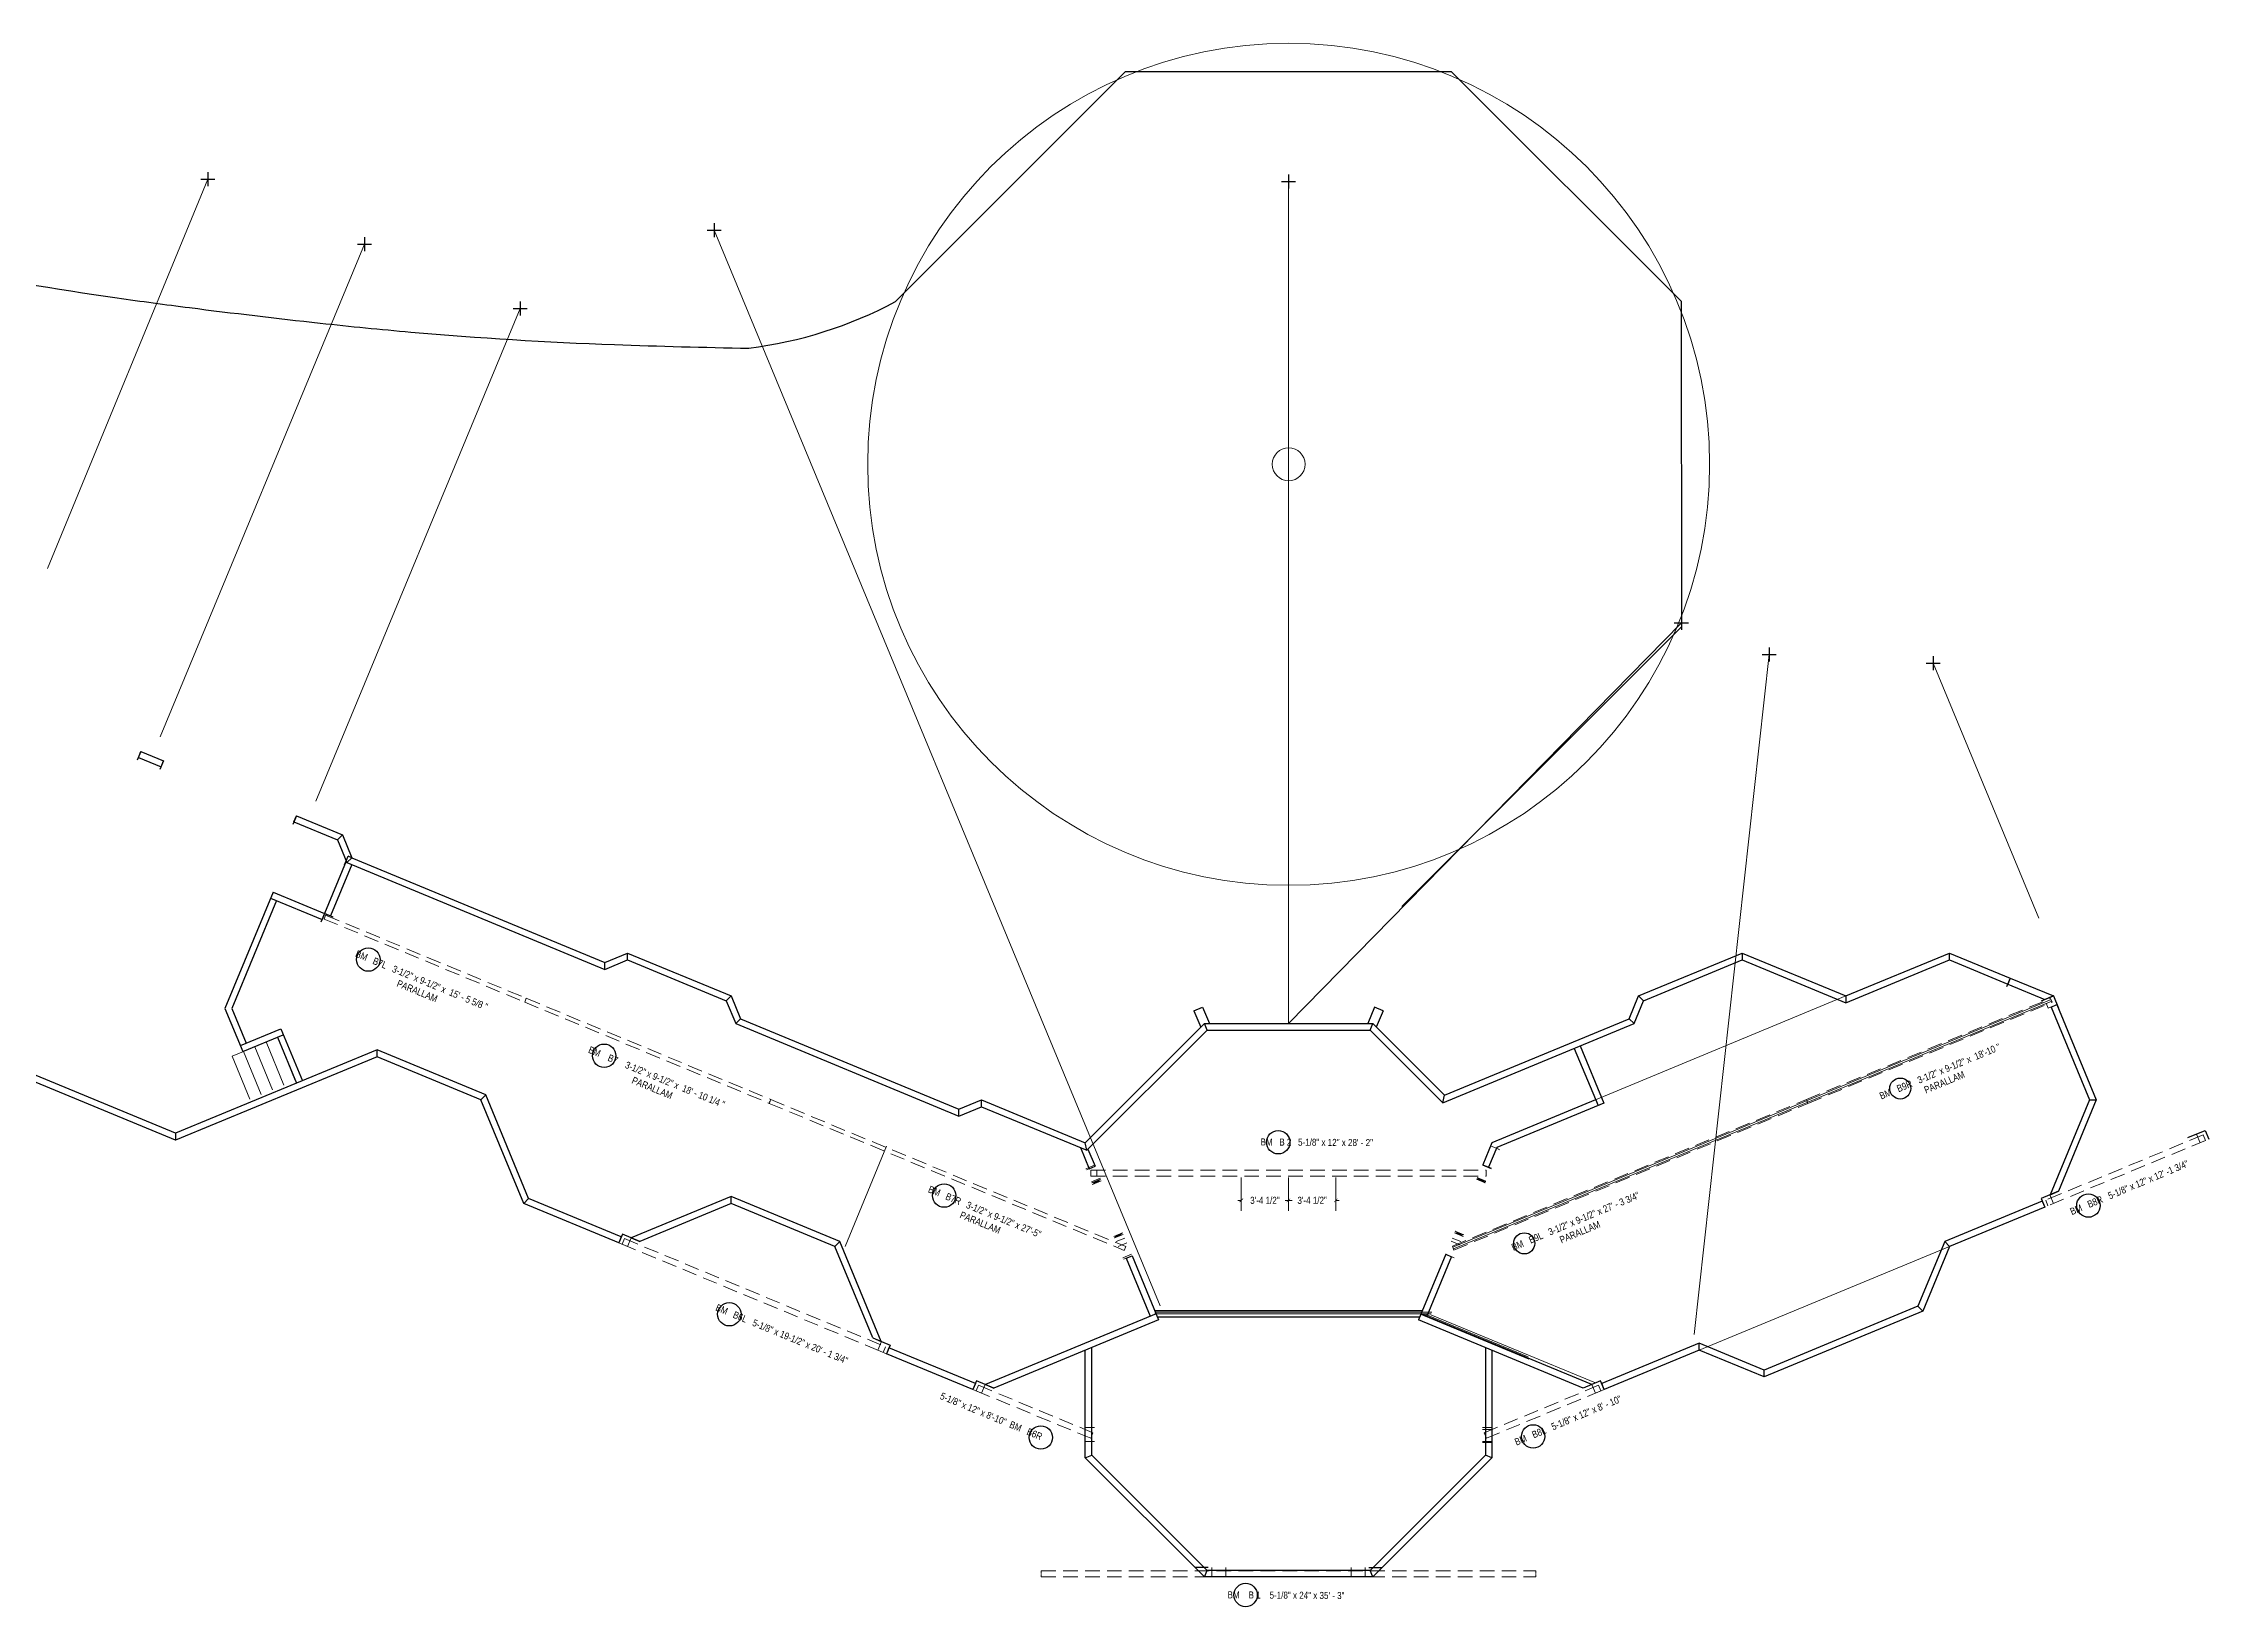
# Model space of a CAD drawing. Header units: inches. Extents: x 22412 to 25615, y 13281 to 15546.
# Drawn here: x 23763 to 25615, y 13281 to 14618 of the extents above; entities that cross this region are included whole.
import ezdxf

# ---------------------------------------------------------------- set-up
doc = ezdxf.new("R2010")
doc.units = ezdxf.units.IN
doc.header["$MEASUREMENT"] = 0
doc.linetypes.add('CENTER', pattern=[2, 1.25, -0.25, 0.25, -0.25])
doc.linetypes.add('HIDDEN', pattern=[0.375, 0.25, -0.125])
for name, color, linetype, lineweight in [('ARCHENT RD', 3, 'CENTER', 20), ('BEAM SEAT', 7, 'Continuous', 20), ('BEAMS TEXT', 3, 'Continuous', 20), ('FLOOR BEAMS', 3, 'HIDDEN', 20), ('FLOOR JOISTS', 3, 'Continuous', 9), ('FLOOR JOISTS PT', 44, 'Continuous', 30), ('FOUNDATION', 7, 'Continuous', 30), ('Object', 4, 'Continuous', 30), ('STEEL', 5, 'Continuous', 9)]:
    doc.layers.add(name, color=color, linetype=linetype, lineweight=lineweight)
doc.layers.add('DIMENSIONS', color=3, linetype='Continuous')
doc.styles.add('ARCHENTLTD', font='technical.ttf', dxfattribs={"height": 6})
doc.dimstyles.new('ARCHENTLTD', dxfattribs={"dimscale": 0.05, "dimtxt": 6, "dimasz": 3, "dimexe": 9, "dimexo": 1, "dimgap": 2.5, "dimtad": 0, "dimdec": 1, "dimzin": 1, "dimdsep": 46, "dimlunit": 4, "dimtxsty": 'ARCHENTLTD', "dimblk": 'ARCHTICK', "dimcen": 6, "dimclrd": 256, "dimclre": 256, "dimclrt": 256, "dimazin": 0, "dimtol": 1, "dimtfac": 1, "dimtdec": 1, "dimtofl": 0, "dimtmove": 1, "dimatfit": 3, "dimldrblk": 'ARCHTICK', "dimfxl": 1, "dimfrac": 2, "dimtolj": 1, "dimtzin": 0, "dimlwd": 9, "dimlwe": 9, "dimarcsym": 0})

# ---------------------------------------------------------------- blocks, each defined once
blk = doc.blocks.new('_ArchTick')
at = {"color": 0, "linetype": 'ByBlock', "const_width": 0.15}
blk.add_lwpolyline([(-0.5, -0.5), (0.5, 0.5)], dxfattribs=at)
blk = doc.blocks.new('*D20')
at = {"layer": 'DIMENSIONS', "lineweight": 9}
for p, q in [((24827.7, 13648.1), (24827.7, 13619.5)), ((24868.1, 13648.1), (24868.1, 13619.5)), ((24827.7, 13628.5), (24824.7, 13628.5)), ((24868.1, 13628.5), (24871.1, 13628.5))]:
    blk.add_line(p, q, dxfattribs=at)
at = {"layer": 'DIMENSIONS', "lineweight": 9, "xscale": 3, "yscale": 3, "zscale": 3}
blk.add_blockref('_ArchTick', (24827.7, 13628.5), dxfattribs=at)
at = {"layer": 'DIMENSIONS', "lineweight": 9, "xscale": 3, "yscale": 3, "zscale": 3, "rotation": 180}
blk.add_blockref('_ArchTick', (24868.1, 13628.5), dxfattribs=at)
at = {"layer": 'DIMENSIONS', "lineweight": 9, "insert": (24847.9, 13628.5), "char_height": 6, "attachment_point": 5, "style": 'ARCHENTLTD'}
blk.add_mtext('\\A1;3\'-4 1/2"', dxfattribs=at)
blk = doc.blocks.new('*D21')
at = {"layer": 'DIMENSIONS', "lineweight": 9}
for p, q in [((24787.3, 13648.1), (24787.3, 13619.5)), ((24827.7, 13648.1), (24827.7, 13619.5)), ((24787.3, 13628.5), (24784.3, 13628.5)), ((24827.7, 13628.5), (24830.7, 13628.5))]:
    blk.add_line(p, q, dxfattribs=at)
at = {"layer": 'DIMENSIONS', "lineweight": 9, "xscale": 3, "yscale": 3, "zscale": 3}
blk.add_blockref('_ArchTick', (24787.3, 13628.5), dxfattribs=at)
at = {"layer": 'DIMENSIONS', "lineweight": 9, "xscale": 3, "yscale": 3, "zscale": 3, "rotation": 180}
blk.add_blockref('_ArchTick', (24827.7, 13628.5), dxfattribs=at)
at = {"layer": 'DIMENSIONS', "lineweight": 9, "insert": (24807.5, 13628.5), "char_height": 6, "attachment_point": 5, "style": 'ARCHENTLTD'}
blk.add_mtext('\\A1;3\'-4 1/2"', dxfattribs=at)
blk = doc.blocks.new('F-LGPIN')
at = {"linetype": 'Continuous'}
blk.add_circle((0, 0), 0.0391, dxfattribs=at)

msp = doc.modelspace()

# ---------------------------------------------------------------- linework, layer by layer
at = {"layer": 'ARCHENT RD', "color": 7, "linetype": 'Continuous', "lineweight": 30, "ltscale": 7.5}
for p, q in [((24491.62, 14397.06), (24688.41, 14593.92)), ((24688.41, 14593.92), (24966.77, 14593.96)), ((24966.77, 14593.96), (25163.63, 14397.17)), ((25163.58, 14397.17), (25163.62, 14118.83)), ((25163.62, 14118.83), (24924.68, 13879.82))]:
    msp.add_line(p, q, dxfattribs=at)
at = {"layer": 'BEAM SEAT', "lineweight": 30}
for p, q in [((24003.31, 13873.85), (24000.25, 13866.46)), ((24010.7, 13870.78), (24003.31, 13873.85)), ((25444.8, 13818.57), (25441.74, 13811.18)), ((25481.75, 13803.27), (25471.3, 13798.94)), ((25481.75, 13803.27), (25486.08, 13792.81)), ((25596.73, 13682.17), (25611.51, 13688.29)), ((25611.51, 13688.29), (25614.57, 13680.9)), ((25486.08, 13636.33), (25471.3, 13630.21)), ((25471.3, 13630.21), (25474.36, 13622.82)), ((24258.07, 13599.6), (24255.01, 13592.21)), ((24272.85, 13593.47), (24258.07, 13599.6)), ((24472.19, 13510.9), (24486.97, 13504.78)), ((24486.97, 13504.78), (24483.91, 13497.39)), ((24560.88, 13474.17), (24557.82, 13466.78)), ((24575.67, 13468.04), (24560.88, 13474.17)), ((25094.57, 13474.17), (25079.79, 13468.04)), ((25097.64, 13466.78), (25094.57, 13474.17)), ((24759.04, 13314.58), (24747.73, 13314.58)), ((24896.42, 13314.58), (24907.73, 13314.58))]:
    msp.add_line(p, q, dxfattribs=at)
at = {"layer": 'BEAM SEAT', "lineweight": 9}
for p, q in [((24003.31, 13873.85), (24010.7, 13870.78)), ((25477.42, 13792.81), (25475.63, 13797.14)), ((25484.81, 13795.88), (25477.42, 13792.81)), ((25607.18, 13677.84), (25604.12, 13685.23)), ((24654.5, 13655.49), (24661.89, 13658.55)), ((24659.1, 13644.4), (24666.49, 13647.46)), ((24988.97, 13647.46), (24996.36, 13644.4)), ((24993.56, 13658.55), (25000.95, 13655.49)), ((25481.75, 13625.88), (25478.69, 13633.27)), ((24255.01, 13592.21), (24262.4, 13589.14)), ((24262.4, 13589.14), (24265.46, 13596.54)), ((24967.78, 13596.3), (24975.17, 13593.24)), ((24969.43, 13579.38), (24962.04, 13582.44)), ((24476.52, 13500.45), (24479.58, 13507.84)), ((24483.91, 13497.39), (24476.52, 13500.45)), ((24557.82, 13466.78), (24565.21, 13463.71)), ((24565.21, 13463.71), (24568.27, 13471.11)), ((25090.25, 13463.71), (25087.18, 13471.11)), ((25090.25, 13463.71), (25097.64, 13466.78)), ((25097.64, 13466.78), (25094.57, 13474.17)), ((24653.91, 13434.16), (24661.91, 13434.16)), ((24993.55, 13434.16), (25001.55, 13434.16)), ((24653.91, 13422.16), (24661.91, 13422.16)), ((24993.55, 13422.16), (25001.55, 13422.16)), ((24762.22, 13306.58), (24762.22, 13314.58)), ((24774.22, 13306.58), (24774.22, 13314.58)), ((24881.23, 13306.58), (24881.23, 13314.58)), ((24893.23, 13306.58), (24893.23, 13314.58))]:
    msp.add_line(p, q, dxfattribs=at)
at = {"layer": 'BEAM SEAT', "color": 7, "lineweight": 9}
for p, q in [((24680.29, 13593.24), (24687.68, 13596.3)), ((24686.03, 13579.38), (24693.42, 13582.44))]:
    msp.add_line(p, q, dxfattribs=at)
at = {"layer": 'BEAMS TEXT', "linetype": 'Continuous', "lineweight": 30, "ltscale": 75}
for centre, radius in [((24040.83, 13834.42), 10), ((24242.49, 13752.17), 10), ((25350.83, 13724.13), 9), ((24818.9, 13678.2), 10), ((24533.23, 13632.58), 10), ((25511.74, 13624.07), 10), ((25029.3, 13591.74), 9), ((24349.51, 13531.09), 10), ((24615.87, 13425.72), 10), ((25036.93, 13426.67), 10), ((24791, 13291.04), 10)]:
    msp.add_circle(centre, radius, dxfattribs=at)
at = {"layer": 'DIMENSIONS', "color": 6, "lineweight": 9}
for p, q in [((25090.25, 13714.57), (25304.37, 13803.27)), ((25178.94, 13500.45), (25393.06, 13589.14))]:
    msp.add_line(p, q, dxfattribs=at)
at = {"layer": 'FLOOR BEAMS', "color": 3, "lineweight": 9, "ltscale": 50}
for p, q in [((24004.32, 13872.35), (24002.98, 13869.11)), ((24658.68, 13654.23), (24996.77, 13654.23)), ((24658.68, 13654.23), (24658.68, 13649.11)), ((24658.68, 13649.11), (24996.77, 13649.11)), ((24996.77, 13649.11), (24996.77, 13654.23)), ((24687.25, 13585.68), (24688.58, 13588.92))]:
    msp.add_line(p, q, dxfattribs=at)
at = {"layer": 'FLOOR BEAMS', "lineweight": 9, "ltscale": 50}
for p, q in [((24004.32, 13872.35), (24175.86, 13801.29)), ((24002.98, 13869.11), (24174.53, 13798.06)), ((24175.86, 13801.29), (24174.53, 13798.06)), ((24174.53, 13798.06), (24383.57, 13711.47)), ((24175.86, 13801.29), (24384.91, 13714.7)), ((24383.57, 13711.47), (24687.25, 13585.68)), ((24384.91, 13714.7), (24688.58, 13588.92)), ((25477.13, 13623.97), (25475.17, 13628.7)), ((24259.74, 13595.79), (24257.78, 13591.06)), ((24481.14, 13498.54), (24483.1, 13503.27)), ((24560.59, 13465.63), (24562.56, 13470.36)), ((24658.53, 13425.06), (24660.49, 13429.8)), ((24996.93, 13425.06), (24994.97, 13429.8))]:
    msp.add_line(p, q, dxfattribs=at)
at = {"layer": 'FLOOR BEAMS', "color": 3, "ltscale": 50}
for p, q in [((25270.55, 13714.7), (25479.36, 13801.2)), ((25271.89, 13711.47), (25480.7, 13797.96)), ((25480.7, 13797.96), (25479.36, 13801.2)), ((24967.8, 13589.3), (25270.55, 13714.7)), ((24969.14, 13586.06), (25271.89, 13711.47)), ((25271.89, 13711.47), (25270.55, 13714.7)), ((24969.14, 13586.06), (24967.8, 13589.3))]:
    msp.add_line(p, q, dxfattribs=at)
at = {"layer": 'FLOOR BEAMS', "lineweight": 9}
for p, q in [((24384.91, 13714.7), (24383.57, 13711.47)), ((24616.23, 13306.58), (24616.23, 13311.71)), ((25039.23, 13306.58), (25039.23, 13311.71))]:
    msp.add_line(p, q, dxfattribs=at)
at = {"layer": 'FLOOR BEAMS', "ltscale": 50}
for p, q in [((25609.84, 13684.49), (25475.17, 13628.7)), ((25609.84, 13684.49), (25611.8, 13679.75)), ((25611.8, 13679.75), (25477.13, 13623.97)), ((24259.74, 13595.79), (24483.1, 13503.27)), ((24257.78, 13591.06), (24481.14, 13498.54)), ((24560.59, 13465.63), (24658.53, 13425.06)), ((24562.56, 13470.36), (24660.49, 13429.8)), ((25092.9, 13470.37), (24994.97, 13429.8)), ((25094.86, 13465.63), (24996.93, 13425.06)), ((25092.9, 13470.37), (25094.86, 13465.63)), ((24616.23, 13311.71), (25039.23, 13311.71)), ((24616.23, 13306.58), (25039.23, 13306.58))]:
    msp.add_line(p, q, dxfattribs=at)
at = {"layer": 'FLOOR JOISTS'}
for p, q in [((24968.18, 13588.37), (25479.75, 13800.27)), ((24968.75, 13586.99), (25480.32, 13798.89)), ((24713.31, 13532.93), (24950.19, 13532.93)), ((24713.31, 13531.43), (24949.57, 13531.43)), ((24939.83, 13531.43), (25033.32, 13492.71)), ((24943.75, 13531.43), (25032.5, 13494.67)), ((24949.29, 13530.76), (25090.25, 13472.37))]:
    msp.add_line(p, q, dxfattribs=at)
at = {"layer": 'FLOOR JOISTS PT'}
for p, q in [((23897.67, 14501.64), (23909.67, 14501.64)), ((23903.67, 14507.64), (23903.67, 14495.64)), ((24821.73, 14499.66), (24833.73, 14499.66)), ((24827.73, 14505.66), (24827.73, 14493.66)), ((24336.53, 14464.2), (24336.53, 14452.2)), ((24031.55, 14446.2), (24043.55, 14446.2)), ((24037.55, 14452.2), (24037.55, 14440.2)), ((24330.53, 14458.2), (24342.53, 14458.2)), ((24164.59, 14391.09), (24176.59, 14391.09)), ((24170.59, 14397.09), (24170.59, 14385.09)), ((25157.62, 14122.35), (25169.62, 14122.35)), ((25163.62, 14128.35), (25163.62, 14116.35)), ((25232.65, 14095.25), (25244.65, 14095.25)), ((25238.65, 14101.25), (25238.65, 14089.25)), ((25378.85, 14093.79), (25378.85, 14081.79)), ((25372.85, 14087.79), (25384.85, 14087.79)), ((23844.19, 14007.28), (23846.3, 14012.36)), ((23844.19, 14007.28), (23863.6, 13999.24)), ((23846.3, 14012.36), (23865.7, 14004.32)), ((23863.6, 13999.24), (23865.7, 14004.32)), ((23977.23, 13952.17), (23979.34, 13957.25)), ((23977.23, 13952.17), (24014.39, 13936.78)), ((23979.34, 13957.25), (24018.6, 13940.99)), ((24014.39, 13936.78), (24018.6, 13940.99)), ((24014.39, 13936.78), (24022.45, 13917.33)), ((24018.6, 13940.99), (24026.66, 13921.54)), ((24021.89, 13918.69), (24003.31, 13873.85)), ((24026.57, 13915.63), (24008.4, 13871.74)), ((24022.45, 13917.33), (24026.66, 13921.54)), ((24022.45, 13917.33), (24242.95, 13826)), ((24026.66, 13921.54), (24242.95, 13831.95)), ((23959.37, 13892.05), (23918.19, 13792.64)), ((23959.37, 13892.05), (24003.31, 13873.85)), ((23962.34, 13884.86), (23924.14, 13792.64)), ((23957.26, 13886.97), (24001.21, 13868.76)), ((24003.31, 13873.85), (24001.21, 13868.76)), ((24003.31, 13873.85), (24008.4, 13871.74)), ((24242.95, 13831.95), (24262.4, 13840)), ((24242.95, 13826), (24262.4, 13834.05)), ((24262.4, 13840), (24351.09, 13803.27)), ((24262.4, 13834.05), (24262.4, 13840)), ((24262.4, 13834.05), (24346.88, 13799.06)), ((25126.98, 13803.27), (25215.68, 13840)), ((25131.19, 13799.06), (25215.68, 13834.05)), ((25215.68, 13840), (25304.37, 13803.27)), ((25215.68, 13840), (25215.68, 13834.05)), ((25215.68, 13834.05), (25304.37, 13797.31)), ((25304.37, 13803.27), (25393.06, 13840)), ((25304.37, 13797.31), (25393.06, 13834.05)), ((25393.06, 13840), (25444.8, 13818.57)), ((25393.06, 13834.05), (25393.06, 13840)), ((25393.06, 13834.05), (25442.69, 13813.49)), ((24242.95, 13826), (24242.95, 13831.95)), ((25444.8, 13818.57), (25442.69, 13813.49)), ((25444.8, 13818.57), (25481.75, 13803.27)), ((24346.88, 13799.06), (24351.09, 13803.27)), ((24346.88, 13799.06), (24354.94, 13779.61)), ((24351.09, 13803.27), (24359.15, 13783.82)), ((25118.93, 13783.82), (25126.98, 13803.27)), ((25123.14, 13779.61), (25131.19, 13799.06)), ((25126.98, 13803.27), (25131.19, 13799.06)), ((25304.37, 13803.27), (25304.37, 13797.31)), ((25442.69, 13813.49), (25474.57, 13800.29)), ((25474.57, 13800.29), (25481.75, 13803.27)), ((25479.73, 13793.77), (25484.81, 13795.88)), ((25484.81, 13795.88), (25518.49, 13714.57)), ((23918.19, 13792.64), (23933.5, 13755.73)), ((23924.14, 13792.64), (23936.47, 13762.91)), ((24354.94, 13779.61), (24359.15, 13783.82)), ((24354.94, 13779.61), (24545.77, 13700.57)), ((24359.15, 13783.82), (24545.77, 13706.52)), ((24755.73, 13779.66), (24653.91, 13677.84)), ((24746.86, 13790.62), (24754.25, 13793.68)), ((24746.86, 13790.62), (24752.67, 13776.6)), ((24754.25, 13793.68), (24760.06, 13779.66)), ((24755.73, 13779.66), (24899.73, 13779.66)), ((24758.01, 13774.16), (24755.73, 13779.66)), ((24901.21, 13793.68), (24895.4, 13779.66)), ((24897.45, 13774.16), (24899.73, 13779.66)), ((24899.73, 13779.66), (24960.99, 13718.4)), ((24908.6, 13790.62), (24901.21, 13793.68)), ((24908.6, 13790.62), (24902.79, 13776.6)), ((24959.7, 13711.91), (25123.14, 13779.61)), ((24960.99, 13718.4), (25118.93, 13783.82)), ((25123.14, 13779.61), (25118.93, 13783.82)), ((25479.73, 13793.77), (25512.54, 13714.57)), ((23875.81, 13685.83), (23657.56, 13776.23)), ((23875.81, 13679.87), (23657.56, 13770.28)), ((23931.4, 13760.81), (23966.02, 13775.15)), ((23933.5, 13755.73), (23968.12, 13770.07)), ((23963.04, 13767.96), (23979.31, 13728.7)), ((23966.02, 13775.15), (23984.39, 13730.8)), ((24758.01, 13774.16), (24655.2, 13671.35)), ((24758.01, 13774.16), (24897.45, 13774.16)), ((24897.45, 13774.16), (24959.7, 13711.91)), ((25072.07, 13758.46), (25092.35, 13709.49)), ((25077.15, 13760.56), (25097.43, 13711.6)), ((24048.28, 13757.27), (23875.81, 13685.83)), ((24048.28, 13751.31), (23875.81, 13679.87)), ((24141.18, 13718.78), (24048.28, 13757.27)), ((24048.28, 13751.31), (24048.28, 13757.27)), ((24136.97, 13714.57), (24048.28, 13751.31)), ((24136.97, 13714.57), (24141.18, 13718.78)), ((24173.71, 13625.88), (24136.97, 13714.57)), ((24177.92, 13630.09), (24141.18, 13718.78)), ((24545.77, 13706.52), (24565.21, 13714.57)), ((24545.77, 13700.57), (24565.21, 13708.62)), ((24545.77, 13700.57), (24545.77, 13706.52)), ((24565.21, 13714.57), (24653.91, 13677.84)), ((24565.21, 13708.62), (24565.21, 13714.57)), ((24565.21, 13708.62), (24655.2, 13671.35)), ((24959.7, 13711.91), (24960.99, 13718.4)), ((25090.25, 13714.57), (25001.55, 13677.84)), ((25097.43, 13711.6), (25005.76, 13673.63)), ((25512.54, 13714.57), (25478.9, 13633.36)), ((25518.49, 13714.57), (25486.08, 13636.33)), ((25512.54, 13714.57), (25518.49, 13714.57)), ((23875.81, 13685.83), (23875.81, 13679.87)), ((24649.7, 13673.63), (24657.2, 13655.52)), ((24655.2, 13671.35), (24653.91, 13677.84)), ((24656.18, 13672.34), (24662.28, 13657.62)), ((25001.55, 13677.84), (24993.75, 13659.01)), ((25005.76, 13673.63), (24998.83, 13656.9)), ((24657.2, 13655.52), (24662.28, 13657.62)), ((24993.75, 13659.01), (24998.83, 13656.9)), ((24173.71, 13625.88), (24177.92, 13630.09)), ((24257.11, 13597.29), (24177.92, 13630.09)), ((24351.09, 13631.84), (24265.66, 13596.45)), ((24443.99, 13593.35), (24351.09, 13631.84)), ((24351.09, 13625.88), (24351.09, 13631.84)), ((25478.9, 13633.36), (25486.08, 13636.33)), ((24255.01, 13592.21), (24173.71, 13625.88)), ((24351.09, 13625.88), (24272.85, 13593.47)), ((24439.78, 13589.14), (24351.09, 13625.88)), ((25472.26, 13627.9), (25388.85, 13593.35)), ((25474.36, 13622.82), (25393.06, 13589.14)), ((25472.26, 13627.9), (25474.36, 13622.82)), ((24257.11, 13597.29), (24255.01, 13592.21)), ((24265.66, 13596.45), (24272.85, 13593.47)), ((24439.78, 13589.14), (24443.99, 13593.35)), ((24479.38, 13507.93), (24443.99, 13593.35)), ((25388.85, 13593.35), (25365.89, 13537.92)), ((25393.06, 13589.14), (25388.85, 13593.35)), ((24472.19, 13510.9), (24439.78, 13589.14)), ((24688.87, 13579.06), (24693.95, 13581.17)), ((24688.87, 13579.06), (24709.43, 13529.41)), ((24693.95, 13581.17), (24716.62, 13526.43)), ((24962.09, 13582.56), (24938.84, 13526.43)), ((24967.17, 13580.45), (24946.02, 13529.41)), ((24962.09, 13582.56), (24967.12, 13580.34)), ((25393.06, 13589.14), (25370.1, 13533.71)), ((25365.89, 13537.92), (25234.37, 13483.44)), ((25370.1, 13533.71), (25365.89, 13537.92)), ((24714.52, 13531.51), (24568.48, 13471.02)), ((24716.62, 13526.43), (24575.67, 13468.04)), ((24713.31, 13534.43), (24942.15, 13534.43)), ((24715.59, 13528.93), (24939.87, 13528.93)), ((25079.79, 13468.04), (24938.84, 13526.43)), ((25086.98, 13471.02), (24940.94, 13531.51)), ((25370.1, 13533.71), (25234.37, 13477.49)), ((24472.19, 13510.9), (24479.38, 13507.93)), ((24486.02, 13502.47), (24483.91, 13497.39)), ((24559.93, 13471.86), (24486.02, 13502.47)), ((24653.91, 13408.41), (24653.91, 13500.45)), ((24659.41, 13410.69), (24659.41, 13502.73)), ((24996.05, 13502.73), (24996.05, 13410.69)), ((25001.55, 13500.45), (25001.55, 13408.41)), ((25178.94, 13506.41), (25095.53, 13471.86)), ((25178.94, 13500.45), (25097.64, 13466.78)), ((25234.37, 13483.44), (25178.94, 13506.41)), ((25178.94, 13500.45), (25178.94, 13506.41)), ((25234.37, 13477.49), (25178.94, 13500.45)), ((24557.82, 13466.78), (24483.91, 13497.39)), ((25234.37, 13477.49), (25234.37, 13483.44)), ((24559.93, 13471.86), (24557.82, 13466.78)), ((24568.48, 13471.02), (24575.67, 13468.04)), ((25086.98, 13471.02), (25079.79, 13468.04)), ((25097.64, 13466.78), (25095.53, 13471.86)), ((24653.91, 13408.41), (24659.41, 13410.69)), ((24755.73, 13306.58), (24653.91, 13408.41)), ((24758.01, 13312.08), (24659.41, 13410.69)), ((24996.05, 13410.69), (24897.45, 13312.08)), ((25001.55, 13408.41), (24899.73, 13306.58)), ((25001.55, 13408.41), (24996.05, 13410.69)), ((24755.73, 13306.58), (24758.01, 13312.08)), ((24899.73, 13306.58), (24755.73, 13306.58)), ((24897.45, 13312.08), (24758.01, 13312.08)), ((24899.73, 13306.58), (24897.45, 13312.08))]:
    msp.add_line(p, q, dxfattribs=at)
at = {"layer": 'FOUNDATION', "lineweight": 30}
for p, q in [((23846.3, 14012.36), (23843.24, 14004.97)), ((23865.7, 14004.32), (23862.64, 13996.93)), ((23979.34, 13957.25), (23976.28, 13949.86)), ((24020.53, 13915.42), (24023.6, 13922.81)), ((24026.66, 13921.54), (24023.6, 13922.81))]:
    msp.add_line(p, q, dxfattribs=at)
at = {"layer": 'FOUNDATION', "lineweight": 9}
for p, q in [((23846.3, 14012.36), (23844.19, 14007.28)), ((23979.34, 13957.25), (23977.23, 13952.17)), ((24018.6, 13940.99), (24026.66, 13921.54)), ((24960.99, 13718.4), (25118.93, 13783.82)), ((23943.64, 13759.93), (23958.94, 13722.98)), ((23953.34, 13763.95), (23968.64, 13727)), ((23963.04, 13767.96), (23978.34, 13731.01)), ((24048.28, 13751.31), (23875.81, 13679.87)), ((23924.24, 13751.89), (23933.94, 13755.91)), ((23924.24, 13751.9), (23939.53, 13714.95)), ((23933.94, 13755.91), (23949.24, 13718.96)), ((24483.91, 13674.78), (24448.44, 13589.14))]:
    msp.add_line(p, q, dxfattribs=at)
at = {"layer": 'FOUNDATION', "color": 6, "lineweight": 9}
for p, q in [((25008.24, 13671.95), (25000.45, 13675.17)), ((25007.68, 13671.71), (25007.84, 13672.11)), ((24654.89, 13654.56), (24662.28, 13657.62)), ((24989.14, 13647.87), (24995.98, 13643.47)), ((24996.55, 13644.86), (24989.16, 13647.92)), ((25001.14, 13655.94), (24993.75, 13659.01)), ((24659.48, 13643.47), (24666.87, 13646.53)), ((24659.48, 13643.47), (24667.45, 13645.15)), ((24666.87, 13646.53), (24660.06, 13642.09)), ((24660.06, 13642.09), (24667.45, 13645.15)), ((24995.98, 13643.47), (24988.59, 13646.53)), ((24996.55, 13644.86), (24988.59, 13646.53)), ((24678.42, 13597.74), (24685.81, 13600.8)), ((24678.42, 13597.74), (24686.39, 13599.42)), ((24685.81, 13600.8), (24679, 13596.35)), ((24679, 13596.35), (24686.39, 13599.42)), ((24681.96, 13589.19), (24689.35, 13592.26)), ((24974.07, 13590.58), (24966.68, 13593.64)), ((24977.03, 13597.74), (24969.64, 13600.8)), ((24977.61, 13599.13), (24969.64, 13600.8)), ((24970.2, 13602.13), (24977.03, 13597.74)), ((24977.61, 13599.13), (24970.22, 13602.19)), ((24686.56, 13578.11), (24693.95, 13581.17)), ((24969.48, 13579.49), (24962.09, 13582.56)), ((25001.55, 13432.66), (24993.55, 13432.66)), ((25001.55, 13421.41), (24993.55, 13421.41))]:
    msp.add_line(p, q, dxfattribs=at)
at = {"layer": 'Object', "color": 20, "lineweight": 20, "ltscale": 50}
for p, q in [((23766.59, 14168.77), (23903.67, 14501.64)), ((24037.55, 14446.2), (23862.89, 14024.97)), ((24718.03, 13538.27), (24336.53, 14458.2)), ((24170.59, 14391.09), (23995.93, 13969.86)), ((25174.53, 13513.86), (25238.65, 14095.25)), ((25378.85, 14087.79), (25469.32, 13869.82))]:
    msp.add_line(p, q, dxfattribs=at)
at = {"layer": 'Object', "color": 20, "lineweight": 9}
for q in [(24827.73, 14499.66), (25163.62, 14122.35)]:
    msp.add_line((24827.73, 13779.66), q, dxfattribs=at)
at = {"layer": 'Object', "color": 7, "lineweight": 30}
for points in [[(23356.35, 14531.63, 0.0038372), (23511.82, 14473.29, 0.0079628), (23580.59, 14449.32, 0.0330616), (23668.54, 14426.54, 0.0110346), (23825.93, 14400.3, 0.0040219)], [(23825.93, 14400.3, 0.0043254), (23887.92, 14391.92, 0.0040219), (23999.53, 14378.71, 0.0056989), (24077.1, 14371.06, 0.0127422), (24251.34, 14360.33, 0.0046338), (24366.16, 14357.26, 0.010466)]]:
    msp.add_lwpolyline(points, format="xyb", dxfattribs=at)
at = {"layer": 'Object', "color": 20, "lineweight": 9}
msp.add_circle((24827.82, 14257.95, -48406.06), 360, dxfattribs=at)
at = {"layer": 'Object', "color": 7, "lineweight": 30}
msp.add_arc((24321.85, 14714.53, -48406.06), 360, 277.07006, 298.13407, dxfattribs=at)
at = {"layer": 'STEEL', "lineweight": 9}
msp.add_line((24663.68, 13654.23), (24663.68, 13649.11), dxfattribs=at)

# ---------------------------------------------------------------- block references
at = {"layer": 'ARCHENT RD', "xscale": 359.9856000000019, "yscale": 359.9856, "zscale": 359.9855999999982, "rotation": 4.367222222223363}
msp.add_blockref('F-LGPIN', (24827.82, 14257.95, -48406.06), dxfattribs=at)

# ---------------------------------------------------------------- texts
at = {"layer": 'BEAMS TEXT', "linetype": 'Continuous', "lineweight": 9, "char_height": 6, "attachment_point": 5, "style": 'ARCHENTLTD'}
for s, insert, rotation in [('BM   B7L   3-1/2" x 9-1/2" x  15\' - 5 5/8 "\\PPARALLAM \\P\\P  ', (24080.71, 13802.87), 337.6375), ('BM    B7    3-1/2" x 9-1/2" x  18\' - 10 1/4 "\\PPARALLAM \\P\\P  ', (24281.67, 13720.06), 337.6375), ('BM   B9R   3-1/2" x 9-1/2" x  18\'-10 "\\PPARALLAM \\P\\P  ', (25390.46, 13724.98), 22.6375), ('BM   B 2   5-1/8" x 12" x 28\' - 2" \\P\\P  ', (24851.79, 13668.11), 359.6375), ('BM   B8R   5-1/8" x 12" x 12\' -1 3/4"\\P\\P  ', (25550.49, 13630.21), 22.6375), ('BM   B7R   3-1/2" x 9-1/2" x 27\'-5" \\PPARALLAM\\P\\P  ', (24562.2, 13604.91), 337.6375), ('BM   B9L   3-1/2" x 9-1/2" x 27\' - 3 3/4"\\PPARALLAM \\P\\P  ', (25078.81, 13596.82), 22.6375), ('BM   B6L   5-1/8" x 19-1/2" x 20\' - 1 3/4" \\P\\P  ', (24390.61, 13504.89), 337.6375), ('5-1/8" x 12" x 8\'-10"  BM   B6R \\P\\P  ', (24569.71, 13434.6), 337.6375), ('BM   B8L   5-1/8" x 12" x 8\' - 10" \\P\\P  ', (25070.57, 13431.11), 22.6375), ('BM    B 1    5-1/8" x 24" x 35\' - 3" \\P\\P  ', (24825.5, 13280.82), 359.6375)]:
    msp.add_mtext(s, dxfattribs=dict(at, insert=insert, rotation=rotation))

# ---------------------------------------------------------------- dimensions: what is measured, and where the dimension line sits
at = {"layer": 'DIMENSIONS', "lineweight": 9}
for p1, p2, picture, middle in [((24787.26, 13649.11), (24827.73, 13649.11), '*D21', (24807.49, 13628.45)), ((24827.73, 13649.11), (24868.1, 13649.11), '*D20', (24847.91, 13628.45))]:
    dim = msp.add_aligned_dim(p1=p1, p2=p2, distance=-20.66, dimstyle='ARCHENTLTD', override={"dimscale": 1, "dimtol": 0, "dimtix": 0, "dimtofl": 0, "dimtmove": 1, "dimatfit": 3}, dxfattribs=at)
    dim.commit()
    dim.dimension.update_dxf_attribs({"geometry": picture, "text_midpoint": middle})

doc.saveas('drawing.dxf')
